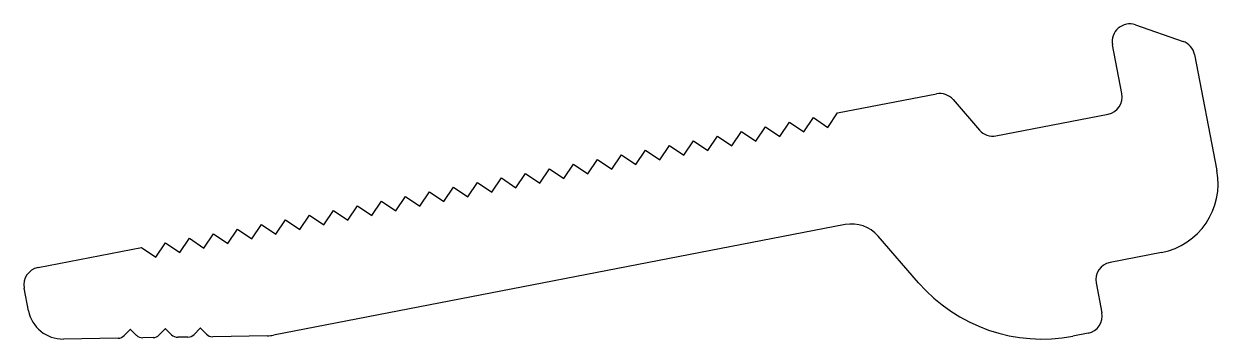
# Model space of a CAD drawing. Extents: x 5.6 to 39.8, y 5.3 to 14.3.
import ezdxf

# ---------------------------------------------------------------- set-up
doc = ezdxf.new("R2010")
doc.units = 0
doc.layers.get('0').update_dxf_attribs({"linetype": 'CONTINUOUS'})

msp = doc.modelspace()

# ---------------------------------------------------------------- linework, layer by layer
for p, q in [((37.452, 14.249), (38.816, 13.777)), ((37.067, 12.282), (36.797, 13.682)), ((39.143, 13.4), (39.784, 10.083)), ((28.925, 11.729), (31.759, 12.276)), ((32.231, 12.113), (32.988, 11.24)), ((28.647, 11.319), (28.925, 11.729)), ((33.46, 11.077), (36.671, 11.697)), ((26.586, 10.921), (26.863, 11.331)), ((26.863, 11.331), (27.273, 11.053)), ((27.273, 11.053), (27.55, 11.463)), ((27.55, 11.463), (27.96, 11.186)), ((27.96, 11.186), (28.237, 11.596)), ((28.237, 11.596), (28.647, 11.319)), ((25.211, 10.655), (25.488, 11.065)), ((25.488, 11.065), (25.898, 10.788)), ((25.898, 10.788), (26.176, 11.198)), ((26.176, 11.198), (26.586, 10.921)), ((23.149, 10.257), (23.426, 10.667)), ((23.426, 10.667), (23.836, 10.39)), ((23.836, 10.39), (24.114, 10.8)), ((24.114, 10.8), (24.524, 10.522)), ((24.524, 10.522), (24.801, 10.932)), ((24.801, 10.932), (25.211, 10.655)), ((21.087, 9.859), (21.364, 10.269)), ((21.364, 10.269), (21.774, 9.992)), ((21.774, 9.992), (22.052, 10.402)), ((22.052, 10.402), (22.462, 10.124)), ((22.462, 10.124), (22.739, 10.534)), ((22.739, 10.534), (23.149, 10.257)), ((19.712, 9.593), (19.99, 10.003)), ((19.99, 10.003), (20.4, 9.726)), ((20.4, 9.726), (20.677, 10.136)), ((20.677, 10.136), (21.087, 9.859)), ((17.651, 9.195), (17.928, 9.605)), ((17.928, 9.605), (18.338, 9.328)), ((18.338, 9.328), (18.615, 9.738)), ((18.615, 9.738), (19.025, 9.461)), ((19.025, 9.461), (19.302, 9.871)), ((19.302, 9.871), (19.712, 9.593)), ((16.276, 8.93), (16.553, 9.34)), ((16.553, 9.34), (16.963, 9.063)), ((16.963, 9.063), (17.241, 9.473)), ((17.241, 9.473), (17.651, 9.195)), ((14.214, 8.532), (14.491, 8.942)), ((14.491, 8.942), (14.901, 8.664)), ((14.901, 8.664), (15.179, 9.074)), ((15.179, 9.074), (15.589, 8.797)), ((15.589, 8.797), (15.866, 9.207)), ((15.866, 9.207), (16.276, 8.93)), ((12.839, 8.266), (13.117, 8.676)), ((13.117, 8.676), (13.527, 8.399)), ((13.527, 8.399), (13.804, 8.809)), ((13.804, 8.809), (14.214, 8.532)), ((10.778, 7.868), (11.055, 8.278)), ((11.055, 8.278), (11.465, 8.001)), ((11.465, 8.001), (11.742, 8.411)), ((11.742, 8.411), (12.152, 8.134)), ((12.152, 8.134), (12.429, 8.544)), ((12.429, 8.544), (12.839, 8.266)), ((29.144, 8.537), (12.775, 5.377)), ((31.246, 6.876), (30.089, 8.211)), ((6.035, 7.309), (8.993, 7.88)), ((8.993, 7.88), (9.403, 7.603)), ((9.403, 7.603), (9.68, 8.013)), ((9.68, 8.013), (10.09, 7.736)), ((10.09, 7.736), (10.368, 8.146)), ((10.368, 8.146), (10.778, 7.868)), ((38.199, 7.74), (36.726, 7.455)), ((36.33, 6.87), (36.495, 6.018)), ((5.764, 6.074), (5.639, 6.723)), ((8.672, 5.539), (8.504, 5.365)), ((8.858, 5.371), (8.684, 5.54)), ((9.672, 5.556), (9.504, 5.382)), ((9.857, 5.387), (9.684, 5.556)), ((10.672, 5.572), (10.504, 5.398)), ((10.857, 5.404), (10.683, 5.572)), ((8.329, 5.289), (6.762, 5.264)), ((9.328, 5.306), (9.036, 5.301)), ((10.328, 5.322), (10.035, 5.317)), ((12.601, 5.359), (11.035, 5.333)), ((36.098, 5.433), (35.664, 5.349))]:
    msp.add_line(p, q)
for centre, radius, start, end in [((37.288, 13.776), 0.5, 70.9287, 190.9287), ((38.652, 13.305), 0.5, 10.9287, 70.9287), ((31.854, 11.785), 0.5, 40.9287, 100.9287), ((36.576, 12.188), 0.5, 280.9287, 10.9287), ((33.366, 11.568), 0.5, 220.9287, 280.9287), ((37.82, 9.703), 2, 280.9287, 10.9287), ((29.333, 7.555), 1, 40.9287, 100.9287), ((6.13, 6.818), 0.5, 100.9287, 190.9287), ((36.821, 6.964), 0.5, 100.9287, 190.9287), ((34.778, 9.939), 4.675, 220.9287, 280.9287), ((6.746, 6.264), 1, 190.9287, 270.9287), ((36.004, 5.924), 0.5, 280.9287, 10.9287), ((8.678, 5.534), 0.008, 45.9287, 135.9287), ((9.678, 5.55), 0.008, 45.9287, 135.9287), ((10.678, 5.566), 0.008, 45.9287, 135.9287), ((8.325, 5.539), 0.25, 270.9287, 315.9287), ((9.032, 5.551), 0.25, 225.9287, 270.9287), ((9.324, 5.556), 0.25, 270.9287, 315.9287), ((10.031, 5.567), 0.25, 225.9287, 270.9287), ((10.324, 5.572), 0.25, 270.9287, 315.9287), ((11.031, 5.583), 0.25, 225.9287, 270.9287), ((12.585, 6.359), 1, 270.9287, 280.9287)]:
    msp.add_arc(centre, radius, start, end)

doc.saveas('drawing.dxf')
